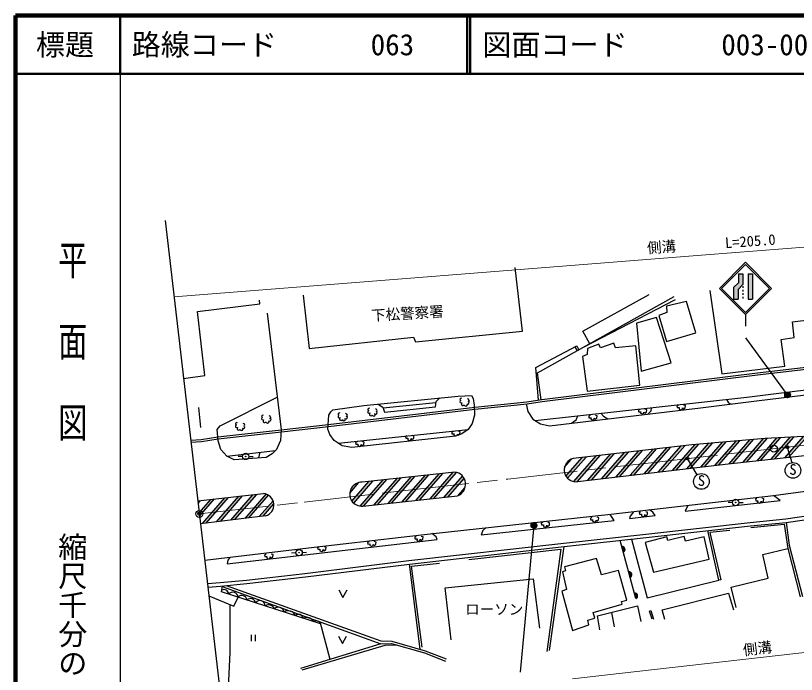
# Model space of a CAD drawing. Units: millimetres at full size, sheet at 1:1000; details may follow other scales. Extents: x 40000 to 680000, y 20000 to 380000.
# Drawn here: x 40000 to 174448, y 266538 to 380000 of the extents above; entities that cross this region are included whole.
import ezdxf
from ezdxf.enums import TextEntityAlignment as Align

# ---------------------------------------------------------------- set-up
doc = ezdxf.new("R2010")
doc.units = ezdxf.units.MM
doc.header["$LTSCALE"] = 1000
doc.header["$PDMODE"] = 32
doc.header["$PDSIZE"] = 500
doc.linetypes.add('CHAIN', pattern=[18.5, 12, -1.5, 3.5, -1.5])
for name, color, linetype, lineweight in [('M-BGD', 7, 'Continuous', 25), ('M-BGD-EXST', 7, 'Continuous', 25), ('M-BMK', 2, 'CHAIN', 13), ('M-BMK-OTRS', 5, 'Continuous', 25), ('M-BMK-SRVR', 3, 'Continuous', 25), ('M-STR-HTXT', 7, 'Continuous', 13), ('M-STR-STRC', 7, 'Continuous', 25), ('M-TTL', 2, 'Continuous', 140), ('M-TTL-BAND', 7, 'Continuous', 25), ('M-TTL-LINE', 7, 'Continuous', 50)]:
    doc.layers.add(name, color=color, linetype=linetype, lineweight=lineweight)
for name, color, linetype in [('M-BMK-HTXT', 7, 'Continuous'), ('M-OTRS', 6, 'Continuous'), ('M-TTL-TXT', 7, 'Continuous')]:
    doc.layers.add(name, color=color, linetype=linetype)
doc.styles.add('@ＭＳ ゴシック', font='')
doc.styles.add('ＭＳ ゴシック', font='')
doc.styles.get('@ＭＳ ゴシック').set_extended_font_data('@MS Gothic')
doc.styles.get('ＭＳ ゴシック').set_extended_font_data('MS Gothic')

msp = doc.modelspace()

# ---------------------------------------------------------------- hatches: boundary and pattern name
at = {"layer": 'M-BGD'}
h = msp.add_hatch(color=256, dxfattribs=at)
edge = h.paths.add_edge_path()
edge.add_ellipse((79621, 304071), major_axis=(43.9, -23.9), ratio=1, start_angle=28.54177, end_angle=-151.45823)
h = msp.add_hatch(color=256, dxfattribs=at)
edge = h.paths.add_edge_path()
edge.add_ellipse((163991, 296140), major_axis=(43.9, -23.9), ratio=1, start_angle=28.54177, end_angle=-151.45823)
for points in [[(144664, 287608, 0.82183), (144405, 288565)], [(145839, 283256, 0.82183), (145581, 284213)], [(146823, 279613, 0.82183), (146565, 280570)]]:
    msp.add_hatch(color=256, dxfattribs=at).paths.add_polyline_path(points)
h = msp.add_hatch(color=256, dxfattribs=at)
edge = h.paths.add_edge_path()
edge.add_ellipse((88819, 287504), major_axis=(43.9, -23.9), ratio=1, start_angle=32.11615, end_angle=-147.88385)
at = {"layer": 'M-BGD-EXST'}
for points in [[(173120, 305668, 1), (172620, 305668, 0.41421), (172870, 305418, 0.41421)], [(155918, 303717, 1), (155418, 303717, 0.41421), (155668, 303467, 0.41421)]]:
    msp.add_hatch(color=256, dxfattribs=at).paths.add_polyline_path(points)
at = {"layer": 'M-STR-STRC'}
for points in [[(164479, 333997), (164479, 335508), (165229, 335508), (165229, 334187), (165229, 333987), (165229, 333687), (164395, 332853), (164395, 331145), (163645, 331145), (163645, 333164)], [(166145, 335508), (166895, 335508), (166895, 331145), (166145, 331145)], [(173430, 314670, 1), (172430, 314670, 0.41421), (172930, 314170, 0.41421)], [(162353, 306578), (161707, 306521), (157992, 302244), (158655, 302321)], [(164721, 306788), (164075, 306730), (160423, 302527), (161086, 302604)], [(167088, 306997), (166443, 306940), (162853, 302808), (163512, 302880)], [(169441, 307190), (169048, 307171), (168811, 307150), (165268, 303073), (165927, 303145)], [(171722, 307299), (171100, 307269), (167684, 303337), (168342, 303409)], [(174002, 307407), (173380, 307378), (170099, 303601), (170758, 303673)], [(176282, 307516), (175660, 307487), (172514, 303865), (173173, 303938)], [(150364, 305358), (149702, 305282), (145835, 300831), (146498, 300908)], [(152791, 305636), (152129, 305560), (148266, 301114), (148930, 301191)], [(155219, 305914), (154557, 305838), (150698, 301396), (151361, 301473)], [(157617, 306158), (156971, 306101), (153129, 301679), (153792, 301756)], [(159985, 306368), (159339, 306311), (155560, 301962), (156223, 302039)], [(138228, 303968), (137566, 303892), (134775, 300679, 0.05647), (135057, 300318)], [(140655, 304246), (139993, 304170), (136143, 299738, 0.01591), (136271, 299719), (136773, 299777)], [(143083, 304524), (142421, 304448), (138541, 299983), (139204, 300060)], [(145510, 304802), (144848, 304726), (140973, 300266), (141636, 300343)], [(147937, 305080), (147275, 305004), (143404, 300548), (144067, 300625)], [(135748, 303629, 0.23954), (134537, 302235)], [(115916, 301320, 0.0353), (115625, 301376), (115341, 301345), (111389, 296795), (112047, 296867)], [(101507, 299830), (100849, 299758), (97911, 296376, 0.05526), (98213, 296038)], [(103923, 300095), (103264, 300023), (99357, 295525, 0.05284), (99790, 295522), (99967, 295541)], [(106338, 300359), (105680, 300287), (101724, 295734), (102383, 295806)], [(108754, 300624), (108095, 300552), (104140, 295999), (104799, 296072)], [(111169, 300888), (110510, 300816), (106556, 296265), (107215, 296337)], [(113585, 301152), (112926, 301080), (108972, 296530), (109631, 296602)], [(117218, 300303, 0.05533), (116951, 300682), (113805, 297060), (114464, 297132)], [(99095, 299569, 0.31689), (97540, 297779)], [(116279, 297392, 0.20908), (117383, 298663)], [(79097, 297284), (78438, 297212), (74613, 292809), (75280, 292891)], [(81512, 297548), (80853, 297476), (77058, 293108), (77724, 293189)], [(83551, 297379, 0.05953), (83131, 297582), (79502, 293406), (80169, 293487)], [(71851, 296492), (71370, 296440), (71421, 295997)], [(74266, 296756), (73608, 296684), (71608, 294383), (71678, 293777)], [(76681, 297020), (76023, 296948), (72168, 292511), (72835, 292593)], [(84448, 295897, 0.07101), (84322, 296438), (81947, 293704), (82614, 293785)], [(129759, 292172, 1), (128759, 292172, 0.41421), (129259, 291672, 0.41421)]]:
    msp.add_hatch(color=256, dxfattribs=at).paths.add_polyline_path(points)

# ---------------------------------------------------------------- linework, layer by layer
at = {"layer": 'M-BGD'}
for p, q in [((153585, 331076), (137713, 322849)), ((136308, 322944), (136682, 322274)), ((103286, 312429), (112387, 313338)), ((71507, 312517), (71828, 309052)), ((95521, 306355), (117901, 308717)), ((76377, 304141), (84757, 305117)), ((79071, 304071), (78321, 304071)), ((80171, 304071), (80921, 304071)), ((81894, 303818), (82089, 304806)), ((163441, 296140), (162691, 296140)), ((164541, 296140), (165291, 296140)), ((146823, 279613), (144124, 289607)), ((131918, 270676), (134446, 288538)), ((88270, 287470), (87521, 287423)), ((89368, 287538), (90116, 287585)), ((109640, 270880), (107806, 285530)), ((142586, 277207), (143083, 274704)), ((94173, 269120), (92435, 275572)), ((80573, 273367), (80573, 272249)), ((81240, 273367), (81240, 272249)), ((102875, 271796), (89048, 267545))]:
    msp.add_line(p, q, dxfattribs=at)
for points in [[(89531, 331840), (90563, 322668), (108524, 324630), (108834, 323805), (127303, 325665), (126013, 336590)], [(159566, 332636), (161603, 318284), (172482, 319607), (171846, 324211), (174070, 324546), (173755, 327270), (180339, 328063), (181596, 320368), (185285, 320773), (183400, 334819)], [(68931, 317514), (72575, 318001), (71298, 329046), (82045, 330384), (82024, 331011)], [(130476, 313842), (129891, 318486), (153409, 331604)], [(138857, 323488), (137671, 325626), (149092, 331944)], [(83327, 328758), (85737, 308665), (85596, 306838), (84930, 305291), (84159, 304520), (83127, 303918), (77627, 303473), (76377, 304141), (75314, 305288), (74886, 306761), (74698, 308695), (75229, 309345), (85060, 314306)], [(130031, 313778), (129572, 319369), (136639, 323119), (137008, 322456)], [(70160, 306894), (71944, 307017), (74808, 307461), (85737, 308665), (93839, 309582), (119061, 312544), (128058, 313498), (130619, 313862), (167728, 318469), (180509, 319975), (185816, 320541), (191907, 321167), (196856, 321376), (198715, 321461), (207992, 321862), (213189, 321828), (222762, 321323), (229832, 320686), (236508, 319794), (237147, 319657)], [(70200, 306546), (71983, 306669), (74854, 307114), (85776, 308318), (93879, 309235), (119099, 312196), (128101, 313151), (130665, 313515), (167770, 318121), (180548, 319627), (185853, 320193), (191932, 320818), (196871, 321026), (198731, 321111), (207998, 321512), (213179, 321478), (222737, 320973), (229793, 320338), (236449, 319449), (237147, 319299)], [(127933, 313133), (128229, 311818), (129085, 310519), (130358, 309673), (131962, 309361), (157950, 312465), (167594, 313629), (176064, 314687), (182567, 315418), (188171, 315873), (194700, 316326), (200321, 316578), (207291, 316672), (217114, 316576), (226256, 316066), (233194, 315393), (234732, 315722), (236453, 316763), (237422, 317804), (237793, 319053)], [(129477, 310258), (165931, 314292), (183874, 316530), (194245, 317312), (202375, 317741), (213208, 317799), (223452, 317405), (232803, 316707), (235593, 316242)], [(172346, 314223), (172930, 314670), (172869, 315157)], [(102427, 313077), (103248, 312539), (103541, 311682), (112308, 312624), (112410, 313538), (113073, 314144)], [(116852, 314071), (116724, 314117), (116612, 314072), (116506, 313938), (116526, 313808), (116609, 313749), (116668, 313738), (116563, 313677), (116498, 313488), (116531, 313351), (116712, 313282), (116859, 313301), (116782, 313104), (116779, 312938), (116903, 312862), (117085, 312824), (117210, 312880), (117243, 312941), (117295, 312858), (117527, 312755), (117701, 312824), (117800, 312983), (117758, 313095), (117687, 313147), (117881, 313099), (118072, 313212), (118125, 313411), (118054, 313487), (117926, 313519), (118083, 313564), (118105, 313652), (118064, 313822), (117982, 313912), (117810, 313990)], [(162392, 313901), (162762, 313331), (163256, 313105)], [(100989, 312329), (100861, 312374), (100749, 312329), (100643, 312195), (100662, 312065), (100745, 312006), (100805, 311995), (100700, 311934), (100635, 311745), (100667, 311608), (100848, 311539), (100996, 311558), (100919, 311361), (100916, 311195), (101040, 311119), (101222, 311081), (101347, 311137), (101380, 311198), (101432, 311115), (101664, 311013), (101838, 311081), (101937, 311241), (101895, 311352), (101824, 311404), (102017, 311356), (102209, 311469), (102262, 311668), (102191, 311745), (102063, 311776), (102220, 311821), (102242, 311909), (102201, 312080), (102119, 312170), (101947, 312247)], [(147477, 312176), (147239, 312040), (147282, 311769), (147638, 311778), (147612, 311515), (147926, 311388), (148206, 311532), (148206, 311710), (148341, 311523), (148655, 311727), (148689, 312117), (148384, 312218)], [(148950, 311390), (149455, 311920), (149476, 312471)], [(154124, 312887), (153886, 312751), (153929, 312480), (154285, 312489), (154260, 312226), (154573, 312099), (154853, 312243), (154853, 312421), (154989, 312234), (155302, 312438), (155336, 312827), (155031, 312929)], [(82707, 311148), (82579, 311194), (82467, 311148), (82360, 311015), (82380, 310885), (82463, 310826), (82523, 310814), (82417, 310754), (82353, 310564), (82385, 310428), (82566, 310358), (82714, 310377), (82637, 310181), (82634, 310014), (82758, 309938), (82940, 309900), (83065, 309956), (83097, 310017), (83150, 309935), (83382, 309832), (83555, 309900), (83654, 310060), (83612, 310171), (83542, 310224), (83735, 310176), (83927, 310288), (83980, 310487), (83908, 310564), (83781, 310596), (83938, 310640), (83960, 310729), (83919, 310899), (83837, 310989), (83664, 311066)], [(95870, 311541), (95742, 311587), (95630, 311542), (95524, 311408), (95543, 311278), (95626, 311219), (95686, 311208), (95581, 311147), (95516, 310958), (95548, 310821), (95729, 310752), (95877, 310771), (95800, 310574), (95797, 310408), (95921, 310332), (96103, 310294), (96228, 310350), (96261, 310411), (96313, 310328), (96545, 310225), (96719, 310294), (96818, 310453), (96776, 310565), (96705, 310617), (96898, 310569), (97090, 310682), (97143, 310881), (97072, 310957), (96944, 310989), (97101, 311034), (97123, 311122), (97082, 311292), (97000, 311382), (96828, 311460)], [(135709, 309809), (136518, 310354), (136838, 311072)], [(138920, 311139), (138683, 311003), (138725, 310732), (139081, 310741), (139056, 310478), (139369, 310351), (139649, 310495), (139649, 310673), (139785, 310486), (140098, 310690), (140132, 311080), (139827, 311181)], [(140797, 311511), (141233, 310985), (141988, 310559)], [(78207, 309855), (78079, 309900), (77967, 309855), (77860, 309722), (77880, 309591), (77963, 309533), (78023, 309521), (77917, 309460), (77853, 309271), (77885, 309134), (78066, 309065), (78213, 309084), (78137, 308887), (78134, 308721), (78257, 308645), (78439, 308607), (78565, 308663), (78597, 308724), (78650, 308642), (78882, 308539), (79055, 308607), (79154, 308767), (79112, 308878), (79042, 308930), (79235, 308882), (79427, 308995), (79480, 309194), (79408, 309271), (79280, 309303), (79438, 309347), (79460, 309435), (79418, 309606), (79336, 309696), (79164, 309773)], [(115338, 308396), (115100, 308260), (115143, 307989), (115499, 307998), (115473, 307735), (115787, 307608), (116067, 307752), (116067, 307930), (116202, 307743), (116516, 307947), (116550, 308337), (116245, 308438)], [(98794, 306602), (98556, 306466), (98599, 306195), (98955, 306204), (98929, 305941), (99243, 305814), (99523, 305958), (99523, 306136), (99658, 305950), (99972, 306153), (100006, 306543), (99701, 306644)], [(107388, 307618), (107151, 307482), (107193, 307211), (107549, 307220), (107524, 306957), (107838, 306830), (108117, 306974), (108117, 307152), (108253, 306966), (108567, 307169), (108601, 307559), (108295, 307660)], [(72558, 286183), (91434, 288434), (111381, 290759), (142504, 294113), (170525, 297355), (180267, 298661), (190996, 299664), (199810, 300150), (209644, 300241), (220920, 299785), (232399, 298599), (243333, 296840), (247127, 295772), (249403, 293955), (251230, 291991), (252669, 288728), (255810, 280641), (257197, 276386), (257242, 273826), (256404, 272417), (255341, 271273), (253387, 269991), (251135, 269192)], [(155728, 295643), (155319, 294671), (171629, 296465), (170525, 297355)], [(73021, 282178), (75239, 282356), (79765, 282761), (89824, 283935), (107735, 286125), (134380, 289134), (148500, 290694), (166470, 292721), (172620, 293317), (178507, 294180), (185334, 294955), (193597, 295551), (197769, 295670), (206738, 295968), (214967, 295829), (224064, 295236), (233313, 294207), (243867, 292511), (251736, 290844)], [(167634, 296818), (167397, 296683), (167439, 296412), (167795, 296420), (167770, 296158), (168084, 296030), (168363, 296174), (168363, 296352), (168499, 296166), (168813, 296369), (168847, 296759), (168541, 296861)], [(73090, 281582), (75290, 281758), (79826, 282164), (89895, 283340), (107806, 285530), (134446, 288538), (148567, 290098), (166532, 292124), (172693, 292722), (178584, 293585), (185389, 294357), (193627, 294952), (197788, 295071), (206742, 295368), (214942, 295230), (224011, 294638), (233233, 293613), (243757, 291921), (252034, 290168)], [(146386, 294562), (145801, 293770), (145735, 293361), (150145, 293889), (149736, 294483), (149173, 294885)], [(147623, 294514), (147386, 294379), (147428, 294107), (147784, 294116), (147759, 293853), (148072, 293726), (148352, 293870), (148352, 294048), (148488, 293862), (148801, 294065), (148835, 294455), (148530, 294556)], [(120982, 291793), (120478, 291292), (120167, 290598), (143067, 293018), (142355, 294097)], [(139218, 293582), (138981, 293447), (139023, 293176), (139379, 293184), (139354, 292922), (139668, 292794), (139947, 292938), (139947, 293116), (140083, 292930), (140397, 293133), (140431, 293523), (140125, 293625)], [(130747, 292690), (130510, 292555), (130552, 292284), (130908, 292292), (130883, 292029), (131197, 291902), (131476, 292046), (131476, 292224), (131612, 292038), (131926, 292241), (131960, 292631), (131655, 292733)], [(166590, 291832), (172345, 292437), (172978, 288248)], [(172693, 292722), (173233, 288785), (175504, 279941)], [(76872, 286697), (76556, 286195), (76457, 285577), (112577, 289769), (112408, 290208), (111689, 290792)], [(146044, 289819), (148769, 279733), (161118, 282757), (159191, 291296)], [(163001, 291342), (159562, 290996), (161434, 282851), (161118, 282757)], [(100856, 289396), (100619, 289260), (100661, 288989), (101017, 288997), (100992, 288735), (101305, 288608), (101585, 288752), (101585, 288930), (101721, 288743), (102034, 288947), (102068, 289336), (101763, 289438)], [(108957, 290268), (108719, 290132), (108762, 289861), (109118, 289870), (109092, 289607), (109406, 289480), (109686, 289624), (109686, 289802), (109821, 289615), (110135, 289819), (110169, 290208), (109864, 290310)], [(92244, 288492), (92006, 288357), (92049, 288086), (92405, 288094), (92379, 287831), (92693, 287704), (92973, 287848), (92973, 288026), (93108, 287840), (93422, 288043), (93456, 288433), (93151, 288535)], [(118043, 286300), (133902, 288088), (131489, 270485)], [(164061, 278031), (163202, 281533), (169564, 283096), (168682, 287208), (172978, 288248), (175110, 279881)], [(83121, 287228), (82884, 287092), (82926, 286821), (83282, 286830), (83257, 286567), (83570, 286440), (83850, 286584), (83850, 286762), (83986, 286575), (84300, 286779), (84333, 287169), (84028, 287270)], [(110035, 271202), (108197, 285203), (112984, 285688)], [(114974, 272469), (113984, 281425), (129121, 283013), (130200, 274476)], [(92523, 275247), (75440, 280769), (75611, 281787)], [(75591, 281666), (102875, 271796), (104708, 271883), (110417, 270241), (114000, 268821)], [(76270, 281846), (102877, 272309), (104767, 272282), (110546, 270620), (114147, 269192)], [(95650, 281100), (96366, 279805), (97082, 281100)], [(73267, 280054), (77565, 278305), (78322, 279838)], [(151807, 275997), (151332, 277669), (162772, 280516), (163609, 277669)], [(76882, 278583), (76894, 270297), (76621, 264268)], [(140583, 274197), (140196, 276601), (147092, 278350), (147653, 275653)], [(149587, 276037), (149176, 277438), (149407, 277516), (149870, 276037)], [(95573, 273135), (96289, 271840), (97005, 273135)], [(89342, 267314), (103628, 271554), (105583, 271631)]]:
    msp.add_lwpolyline(points, dxfattribs=at)
for points in [[(150766, 328353), (152097, 323859), (157147, 325380), (155522, 330772), (152097, 329960), (152167, 328854)], [(146908, 327035), (147722, 318769), (152858, 320221), (150385, 328007)], [(137630, 321267), (138401, 315338), (147501, 316348), (146809, 323128), (143297, 322756), (143004, 323580), (140715, 322808), (140416, 323426), (138453, 322658), (138393, 321653)], [(94617, 312108), (99975, 312831), (116200, 314457), (118523, 314585), (118816, 314055), (118944, 312921), (119035, 311166), (118596, 309741), (117901, 308717), (116840, 307967), (115741, 307580), (97915, 305590), (96204, 305916), (94838, 306794), (94091, 307880), (93759, 308751), (93926, 311179), (94262, 311781)], [(148415, 289276), (149826, 284156), (159449, 286357), (158570, 290202), (155382, 289487), (155107, 290311), (152304, 289616), (152158, 290202)], [(139467, 277224), (144434, 278648), (144314, 279089), (145223, 279329), (143832, 284412), (140878, 283664), (140023, 286509), (134540, 285080), (134687, 284386), (134179, 284212), (134834, 281150), (134085, 280856), (135876, 274119), (138696, 275094), (138562, 275869), (139752, 276229)]]:
    msp.add_lwpolyline(points, close=True, dxfattribs=at)
for centre, radius in [((79621, 304071), 550), ((79621, 304071), 50), ((163991, 296140), 550), ((163991, 296140), 50), ((88819, 287504), 550), ((88819, 287504), 50)]:
    msp.add_circle(centre, radius, dxfattribs=at)
for centre, radius, start, end in [((144440, 288061), 505, 296.28886, 93.94705), ((145616, 283709), 505, 296.28886, 93.94705), ((75898, 280383), 761, 359.44201, 123.0703), ((77371, 279736), 957, 6.07649, 138.09786), ((78975, 279272), 864, 5.1105, 139.06385), ((146600, 280066), 505, 296.28886, 93.94705), ((80453, 278687), 905, 11.14085, 133.03351), ((82085, 278364), 896, 357.93221, 146.24215), ((83565, 277457), 1052, 20.40422, 123.77014), ((85251, 277103), 1004, 10.04219, 134.13216), ((86941, 276141), 1336, 22.52464, 121.64971), ((88735, 276022), 844, 12.59679, 131.57756), ((90118, 274903), 1418, 30.92948, 113.24487), ((91777, 274971), 795, 20.32462, 123.84974)]:
    msp.add_arc(centre, radius, start, end, dxfattribs=at)
at = {"layer": 'M-BGD-EXST'}
for p, q in [((172870, 305668), (173685, 303009)), ((155668, 303717), (157333, 300884))]:
    msp.add_line(p, q, dxfattribs=at)
for centre, radius in [((172870, 305668), 250), ((155668, 303717), 250), ((173862, 301671), 1350), ((158087, 299764), 1350)]:
    msp.add_circle(centre, radius, dxfattribs=at)
at = {"layer": 'M-BMK'}
msp.add_lwpolyline([(71633, 294169), (89690, 296202), (106082, 298117), (124753, 300165), (148915, 302943), (165787, 304878), (187583, 307307)], dxfattribs=at)
at = {"layer": 'M-BMK-OTRS'}
msp.add_line((65779, 344739), (78808, 232185), dxfattribs=at)
at = {"layer": 'M-BMK-SRVR'}
for centre in [(170561, 305410), (71633, 294169)]:
    msp.add_circle(centre, 600, dxfattribs=at)
at = {"layer": 'M-OTRS'}
msp.add_point((71624, 294221), dxfattribs=at)
at = {"layer": 'M-STR-HTXT'}
for points in [[(67307, 331543), (158834, 338779), (198635, 341879)], [(135893, 265767), (144467, 266761), (194618, 272414), (215783, 274652), (226190, 275205), (241673, 275499), (248358, 275437)]]:
    msp.add_lwpolyline(points, dxfattribs=at)
at = {"layer": 'M-STR-STRC'}
for p, q in [((161188, 333009), (165688, 337509)), ((170188, 333009), (165688, 337509)), ((161541, 333009), (165688, 337156)), ((169834, 333009), (165688, 337156)), ((164479, 335508), (164479, 333997)), ((164479, 335508), (165229, 335508)), ((165229, 335508), (165229, 334187)), ((166145, 335508), (166145, 331145)), ((166145, 335508), (166895, 335508)), ((166895, 335508), (166895, 331145)), ((163645, 333164), (164479, 333997)), ((164395, 332853), (165229, 333687)), ((165229, 334187), (165229, 333987)), ((165229, 333987), (165229, 333687)), ((161188, 333009), (165688, 328508)), ((161541, 333009), (165688, 328862)), ((163645, 333164), (163645, 331145)), ((164395, 332853), (164395, 331145)), ((165229, 333387), (165229, 333087)), ((165229, 332787), (165229, 332487)), ((165229, 332187), (165229, 331887)), ((165688, 328862), (169834, 333009)), ((165688, 328509), (170188, 333009)), ((163645, 331145), (164395, 331145)), ((165229, 331587), (165229, 331287)), ((166145, 331145), (166895, 331145)), ((165688, 328508), (165688, 326508)), ((172930, 314670), (165737, 324500)), ((158655, 302321), (162353, 306578)), ((160423, 302527), (164075, 306730)), ((161086, 302604), (164721, 306788)), ((162853, 302808), (166443, 306940)), ((163512, 302880), (167088, 306997)), ((165268, 303073), (168811, 307150)), ((165927, 303145), (169441, 307190)), ((167684, 303337), (171100, 307269)), ((168342, 303409), (171722, 307299)), ((170099, 303601), (173380, 307378)), ((170758, 303673), (174002, 307407)), ((172514, 303865), (175660, 307487)), ((173173, 303938), (176282, 307516)), ((145835, 300831), (149702, 305282)), ((146498, 300908), (150364, 305358)), ((148266, 301114), (152129, 305560)), ((148930, 301191), (152791, 305636)), ((150698, 301396), (154557, 305838)), ((151361, 301473), (155219, 305914)), ((153129, 301679), (156971, 306101)), ((153792, 301756), (157617, 306158)), ((155560, 301962), (159339, 306311)), ((156223, 302039), (159985, 306368)), ((157992, 302244), (161707, 306521)), ((134775, 300679), (137566, 303892)), ((135057, 300318), (138228, 303968)), ((136143, 299738), (139993, 304170)), ((136773, 299777), (140655, 304246)), ((138541, 299983), (142421, 304448)), ((139204, 300060), (143083, 304524)), ((140973, 300266), (144848, 304726)), ((141636, 300343), (145510, 304802)), ((143404, 300548), (147275, 305004)), ((144067, 300625), (147937, 305080)), ((134537, 302235), (135748, 303629)), ((115625, 301376), (99657, 299628)), ((111389, 296795), (115341, 301345)), ((112041, 296860), (115916, 301320)), ((98213, 296038), (101507, 299830)), ((99357, 295525), (103264, 300023)), ((99967, 295541), (103923, 300095)), ((101724, 295734), (105680, 300287)), ((102329, 295745), (106338, 300359)), ((104140, 295999), (108095, 300552)), ((104799, 296072), (108754, 300624)), ((106556, 296265), (110510, 300816)), ((107215, 296337), (111169, 300888)), ((108972, 296530), (112926, 301080)), ((109631, 296602), (113585, 301152)), ((113798, 297053), (116951, 300682)), ((114464, 297132), (117218, 300303)), ((97540, 297779), (99095, 299569)), ((97911, 296376), (100849, 299758)), ((116279, 297392), (117383, 298663)), ((71370, 296440), (82700, 297678)), ((74613, 292809), (78438, 297212)), ((75280, 292891), (79097, 297284)), ((77058, 293108), (80853, 297476)), ((77724, 293189), (81512, 297548)), ((79502, 293406), (83131, 297582)), ((80169, 293487), (83551, 297379)), ((99790, 295522), (116080, 297310)), ((71421, 295997), (71851, 296492)), ((71608, 294383), (73608, 296684)), ((71678, 293777), (74266, 296756)), ((72168, 292511), (76023, 296948)), ((72835, 292593), (76681, 297020)), ((81947, 293704), (84322, 296438)), ((82614, 293785), (84448, 295897)), ((83037, 293837), (71830, 292470)), ((129259, 292172), (126910, 266942))]:
    msp.add_line(p, q, dxfattribs=at)
for points in [[(269111, 299420), (258941, 302528), (252898, 304093), (245315, 305730), (238154, 306878), (233404, 307663), (225926, 308420), (218437, 309058), (207896, 309303), (196891, 308863), (185053, 308106), (176795, 307541), (169048, 307171), (156463, 306056), (136006, 303714)], [(136271, 299719), (162681, 302790), (180098, 304695), (192987, 305885), (204022, 306439), (215840, 306439), (228572, 305542), (237461, 304382), (247742, 302482), (256078, 300478), (264449, 297943), (268060, 296760)]]:
    msp.add_lwpolyline(points, dxfattribs=at)
for centre in [(172930, 314670), (129259, 292172)]:
    msp.add_circle(centre, 500, dxfattribs=at)
for centre, radius, start, end in [((136513, 301741), 2037, 104.42315, 263.18339), ((115378, 299290), 2101, 289.52422, 83.23613), ((99588, 297570), 2059, 88.0626, 275.65568), ((82491, 295724), 1965, 286.13283, 83.89381)]:
    msp.add_arc(centre, radius, start, end, dxfattribs=at)
at = {"layer": 'M-TTL'}
for p, q in [((40000, 380000), (40000, 20000)), ((680000, 380000), (40000, 380000))]:
    msp.add_line(p, q, dxfattribs=at)
at = {"layer": 'M-TTL-BAND'}
msp.add_line((58000, 370000), (58000, 20000), dxfattribs=at)
at = {"layer": 'M-TTL-LINE'}
for p, q in [((58000, 380000), (58000, 370000)), ((117750, 380000), (117750, 370000)), ((118250, 380000), (118250, 370000)), ((40000, 370000), (680000, 370000))]:
    msp.add_line(p, q, dxfattribs=at)

# ---------------------------------------------------------------- texts
at = {"layer": 'M-BGD-EXST', "style": 'ＭＳ ゴシック'}
for p in [(173207, 300378), (157432, 298472)]:
    msp.add_text('S', height=1833, rotation=358.508, dxfattribs=at).set_placement(p, align=Align.BOTTOM_LEFT)
at = {"layer": 'M-BMK-HTXT', "style": 'ＭＳ ゴシック'}
for s, rotation, p in [('下松警察署', 3.402, (101304, 326880)), ('ローソン', 359.721, (117408, 276316))]:
    msp.add_text(s, height=1833, rotation=rotation, dxfattribs=at).set_placement(p, align=Align.BOTTOM_LEFT)
at = {"layer": 'M-STR-HTXT', "style": 'ＭＳ ゴシック'}
for s, rotation, p in [('L=205.0', 4.109, (162261, 339385)), ('側溝', 4.104, (148837, 338505)), ('側溝', 6.71, (165432, 269260))]:
    msp.add_text(s, height=1833, rotation=rotation, dxfattribs=at).set_placement(p, align=Align.BOTTOM_LEFT)
at = {"layer": 'M-TTL-BAND', "style": '@ＭＳ ゴシック', "width": 1.4}
msp.add_text('平  面  図', height=3666, rotation=270, dxfattribs=at).set_placement((49777, 306475), align=Align.MIDDLE_RIGHT)
at = {"layer": 'M-TTL-BAND', "style": '@ＭＳ ゴシック'}
msp.add_text('縮尺千分の一', height=3666, rotation=270, dxfattribs=at).set_placement((49777, 261030), align=Align.MIDDLE_RIGHT)
at = {"layer": 'M-TTL-TXT', "style": 'ＭＳ ゴシック'}
msp.add_text('標題', height=3666, dxfattribs=at).set_placement((48500, 375000), align=Align.MIDDLE_CENTER)
for s, p in [('路線コード', (60000, 375000)), ('063', (101142, 375000)), ('図面コード', (120380, 375000)), ('003-00', (161521, 375000))]:
    msp.add_text(s, height=3666, dxfattribs=at).set_placement(p, align=Align.MIDDLE_LEFT)

doc.saveas('drawing.dxf')
